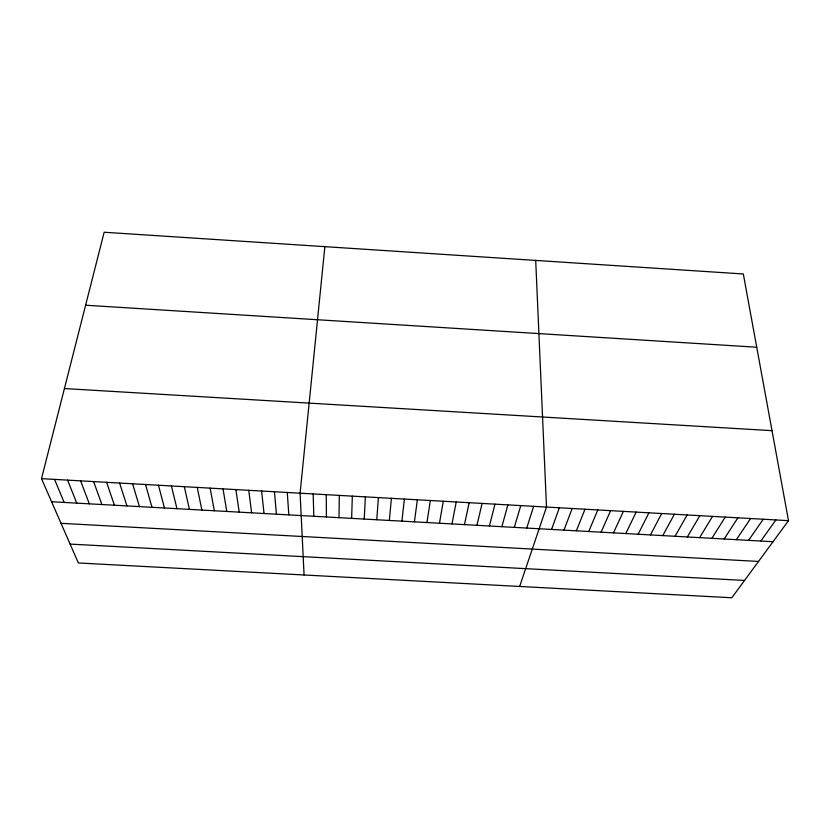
<?xml version="1.0" encoding="UTF-8"?>
<svg xmlns="http://www.w3.org/2000/svg" width="830" height="830" viewBox="0 0 830 830"><rect width="100%" height="100%" fill="white"/><g stroke="black" fill="none" stroke-linecap="round" stroke-linejoin="round"><path stroke-width="1.25" d="M339.034 517.671L339.294 495.406M351.63 518.366L352.335 496.143M364.214 519.061L365.366 496.869M376.779 519.756L378.387 497.606M389.343 520.452L391.397 498.332M324.862 246.655L300.097 493.207L304.07 574.983M401.886 521.147L404.386 499.069M414.429 521.842L417.365 499.795M426.952 522.537L430.334 500.521M439.464 523.232L443.293 501.258M451.966 523.927L456.23 501.984M464.458 524.612L469.168 502.71M476.939 525.307L482.085 503.437M41.5 478.661L104.165 232.244L743.317 273.973L788.5 520.659L731.832 597.756L78.362 562.968L41.5 478.661L788.5 520.659M489.399 526.002L494.991 504.163M501.86 526.687L507.887 504.889M514.299 527.382L520.763 505.605M526.739 528.067L533.638 506.331M519.642 586.457L546.493 507.057L535.703 260.413M551.566 529.447L559.337 507.784M563.964 530.131L572.171 508.5M576.352 530.816L584.994 509.226M588.729 531.501L597.808 509.942M601.096 532.186L610.6 510.658M613.453 532.87L623.392 511.384M625.789 533.555L636.164 512.1M638.125 534.24L648.925 512.816M650.44 534.925L661.666 513.531M662.755 535.599L674.406 514.247M675.049 536.284L687.136 514.963M687.333 536.968L699.846 515.679M699.607 537.643L712.545 516.395M711.87 538.328L725.233 517.1M724.123 539.002L737.912 517.816M736.366 539.687L750.579 518.532M748.598 540.361L763.227 519.238M760.82 541.036L775.874 519.954M70.114 544.096L744.552 580.45M51.595 501.745L773.031 541.71M61.036 523.325L758.527 561.443M64.418 388.544L772.014 430.666M85.615 305.222L756.732 347.231M54.541 479.398L64.18 502.441M67.583 480.134L76.754 503.136M80.603 480.861L89.318 503.831M93.614 481.597L101.872 504.526M106.603 482.323L114.416 505.221M119.593 483.06L126.949 505.916M132.561 483.786L139.461 506.611M145.52 484.513L151.973 507.306M158.468 485.239L164.465 507.991M171.405 485.965L176.956 508.686M184.333 486.691L189.427 509.381M197.239 487.418L201.887 510.066M210.135 488.144L214.337 510.761M223.021 488.87L226.777 511.446M235.896 489.596L239.206 512.141M248.761 490.323L251.625 512.826M261.616 491.038L264.033 513.511M274.45 491.765L276.432 514.195M287.284 492.481L288.809 514.88M313.169 493.943L313.813 516.27M326.242 494.67L326.429 516.966"/></g></svg>
